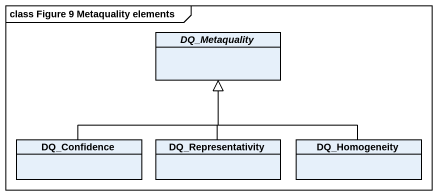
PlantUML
@startuml
mainframe class Figure 9 Metaquality elements
hide circle
hide empty members
abstract class DQ_Metaquality
class DQ_Confidence
class DQ_Representativity
class DQ_Homogeneity
DQ_Confidence -up-|> DQ_Metaquality
DQ_Representativity -up-|> DQ_Metaquality
DQ_Homogeneity -up-|> DQ_Metaquality
@enduml
